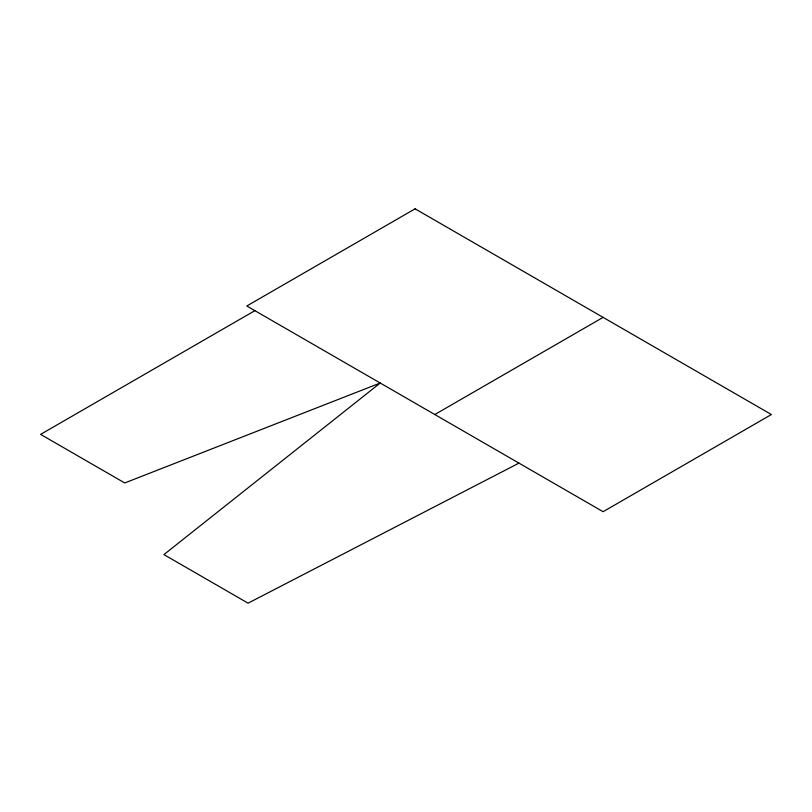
<?xml version="1.0" encoding="UTF-8"?>
<svg xmlns="http://www.w3.org/2000/svg" width="812" height="812" viewBox="0 0 812 812"><rect width="100%" height="100%" fill="white"/><g stroke="black" fill="none" stroke-linecap="round" stroke-linejoin="round"><path stroke-width="1.22" d="M254.887 310.661L40.6 434.379L124.743 482.957L380.229 383.02L163.912 554.596L248.066 603.174L518.959 463.114M434.806 414.536L603.103 317.37M415.094 208.826L246.797 305.992L603.103 511.702L771.4 414.536L415.094 208.826"/></g></svg>
